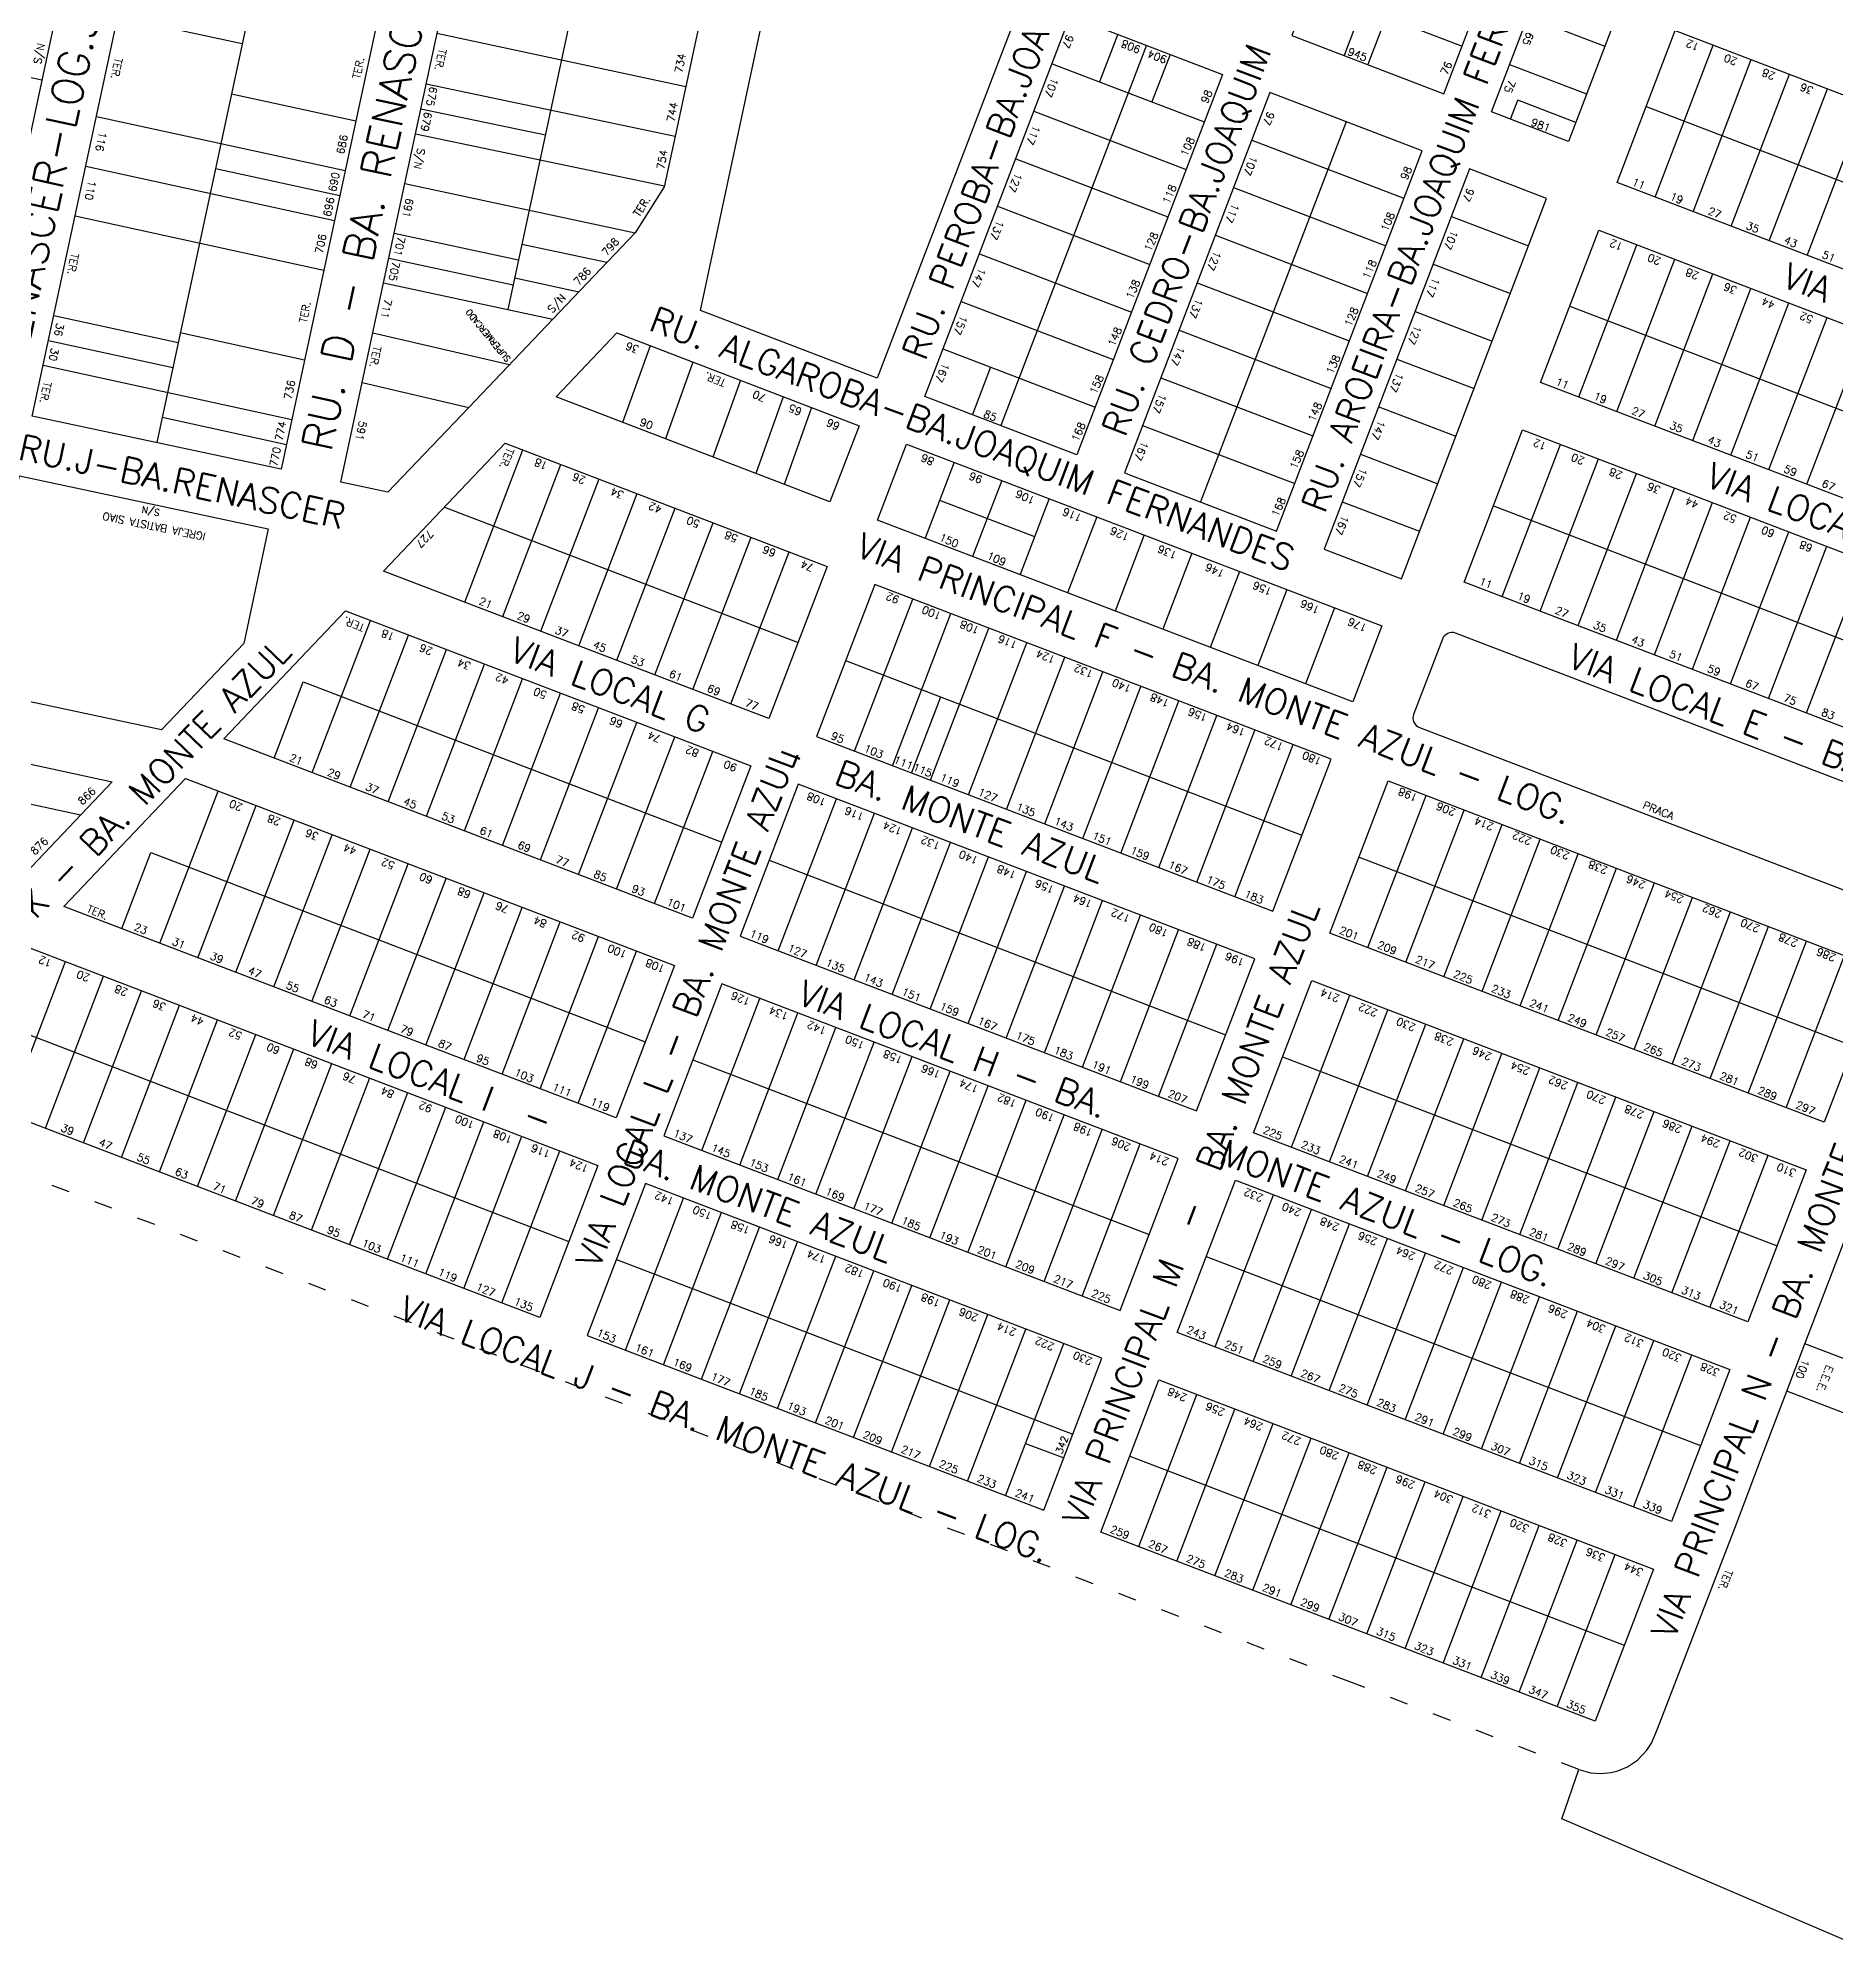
# Model space of a CAD drawing. Extents: x 714896 to 749292, y 8417558 to 8447149.
# Drawn here: x 742514.9 to 742868.1, y 8425070.5 to 8425445.3 of the extents above; entities that cross this region are included whole.
import ezdxf

# ---------------------------------------------------------------- set-up
doc = ezdxf.new("R2010")
doc.units = 0
doc.header["$MEASUREMENT"] = 0
doc.linetypes.add('ACAD_ISO03W100', pattern=[30, 12, -18])
for name, color, linetype in [('LOTE', 7, 'CONTINUOUS'), ('NUM-PORTA', 7, 'CONTINUOUS'), ('QUADRA', 6, 'CONTINUOUS'), ('TEXTO', 7, 'CONTINUOUS'), ('TEXTODERUA', 3, 'CONTINUOUS')]:
    doc.layers.add(name, color=color, linetype=linetype)
doc.styles.add('ROMANS', font='ROMANS.SHX', dxfattribs={"height": 1.5})

msp = doc.modelspace()

# ---------------------------------------------------------------- linework, layer by layer
at = {"layer": 'LOTE', "color": 7}
for p, q in [((742801.2, 8425505.5), (742776.18, 8425440.12, 0)), ((742764.81, 8425455.18), (742794.7, 8425443.74)), ((742775.09, 8425451.25, 0), (742771.51, 8425441.91, 0)), ((742807.61, 8425449.5, 536.63), (742822.72, 8425443.72, 536.63)), ((742804.04, 8425440.16, 536.63), (742819.15, 8425434.38, 536.63)), ((742792.61, 8425410.28), (742807.74, 8425404.49)), ((742789.03, 8425400.94), (742804.18, 8425395.15)), ((742785.46, 8425391.6), (742800.61, 8425385.81)), ((742781.88, 8425382.26), (742797.05, 8425376.46)), ((742778.31, 8425372.92), (742793.48, 8425367.12)), ((742774.74, 8425363.58), (742789.91, 8425357.78)), ((742771.16, 8425354.24), (742786.35, 8425348.44))]:
    msp.add_line(p, q, dxfattribs=at)
at = {"layer": 'LOTE', "color": 7, "linetype": 'CONTINUOUS'}
for p, q in [((742564.41, 8425488.08), (742538.24, 8425365.85)), ((742625.03, 8425475.1), (742607.24, 8425391.98)), ((742456.99, 8425449.71), (742515.67, 8425437.16)), ((742530.58, 8425449.51), (742555.03, 8425444.27)), ((742593.3, 8425446.3), (742642.19, 8425435.83)), ((742732.67, 8425443.92), (742704.08, 8425369.2)), ((742727.06, 8425446.07), (742723.49, 8425436.73)), ((742714.15, 8425440.3), (742744.04, 8425428.87)), ((742737.34, 8425442.14), (742733.76, 8425432.8)), ((742591.17, 8425436.33), (742640.1, 8425426.06)), ((742552.91, 8425434.4), (742577.34, 8425429.06)), ((742590.12, 8425431.44), (742614.59, 8425426.3)), ((742526.39, 8425429.95), (742575.24, 8425419.29)), ((742710.58, 8425430.96), (742740.47, 8425419.53)), ((742771.9, 8425428.91), (742743.31, 8425354.2)), ((742589.07, 8425426.55), (742638.01, 8425416.28)), ((742753.38, 8425425.29), (742783.27, 8425413.86)), ((742524.3, 8425420.17), (742573.15, 8425409.51)), ((742707, 8425421.62), (742736.89, 8425410.19)), ((742549.77, 8425419.73), (742574.2, 8425414.4)), ((742586.98, 8425416.77), (742632.21, 8425407.09)), ((742749.8, 8425415.95), (742779.69, 8425404.52)), ((742522.21, 8425410.39), (742571.06, 8425399.73)), ((742703.43, 8425412.28), (742733.32, 8425400.85)), ((742584.88, 8425406.99), (742609.33, 8425401.76)), ((742746.23, 8425406.61), (742776.12, 8425395.18)), ((742583.84, 8425402.11), (742608.28, 8425396.87)), ((742610, 8425404.87), (742626.69, 8425401.29)), ((742699.86, 8425402.94), (742729.74, 8425391.51)), ((742608.57, 8425398.2), (742621.17, 8425395.5)), ((742582.79, 8425397.22), (742616.03, 8425390.1)), ((742742.66, 8425397.27), (742772.54, 8425385.84)), ((742518.02, 8425390.84), (742542.44, 8425385.5)), ((742696.28, 8425393.6), (742726.17, 8425382.17)), ((742542.86, 8425387.46), (742567.29, 8425382.13)), ((742580.7, 8425387.44), (742607.53, 8425381.18)), ((742739.08, 8425387.93), (742768.97, 8425376.5)), ((742516.97, 8425385.95), (742541.4, 8425380.61)), ((742635.16, 8425384.9), (742629.77, 8425369.82)), ((742692.71, 8425384.26), (742722.6, 8425372.83)), ((742515.93, 8425381.06), (742564.78, 8425370.39)), ((742643.56, 8425381.68), (742638.18, 8425366.6)), ((742702.05, 8425380.69), (742698.48, 8425371.35)), ((742578.6, 8425377.66), (742599.53, 8425372.78)), ((742652.9, 8425378.1), (742647.51, 8425363.02)), ((742735.51, 8425378.59), (742765.4, 8425367.16)), ((742661.3, 8425374.88), (742655.92, 8425359.8)), ((742666.9, 8425372.73), (742661.52, 8425357.66)), ((742539.3, 8425370.84), (742563.73, 8425365.5)), ((742731.94, 8425369.25), (742761.82, 8425357.82)), ((742694.9, 8425362.01), (742689.19, 8425347.07)), ((742704.24, 8425358.44), (742698.53, 8425343.49)), ((742713.58, 8425354.86), (742707.87, 8425339.92)), ((742722.92, 8425351.29), (742717.2, 8425336.35)), ((742732.26, 8425347.72), (742726.54, 8425332.77)), ((742741.6, 8425344.14), (742735.88, 8425329.2)), ((742750.94, 8425340.57), (742745.22, 8425325.62)), ((742760.28, 8425336.99), (742754.56, 8425322.05)), ((742769.62, 8425333.42), (742763.9, 8425318.48))]:
    msp.add_line(p, q, dxfattribs=at)
at = {"layer": 'LOTE', "color": 7, "elevation": -540.93}
for points in [[(742832.61, 8425414.07), (742844.04, 8425443.96)], [(742840.08, 8425411.21), (742851.52, 8425441.1)], [(742847.55, 8425408.35), (742858.99, 8425438.24)], [(742855.02, 8425405.49), (742866.46, 8425435.38)], [(742830.85, 8425431.87), (742927.99, 8425394.71)], [(742862.5, 8425402.63), (742873.93, 8425432.52)], [(742817.6, 8425374.84), (742829.04, 8425404.73)], [(742825.07, 8425371.98), (742836.51, 8425401.87)], [(742832.54, 8425369.12), (742843.98, 8425399.01)], [(742840.02, 8425366.26), (742851.45, 8425396.15)], [(742815.85, 8425392.64), (742912.98, 8425355.48)], [(742847.49, 8425363.41), (742858.92, 8425393.29)], [(742854.96, 8425360.55), (742866.39, 8425390.44)], [(742862.43, 8425357.69), (742873.87, 8425387.58)], [(742598.75, 8425334.54), (742610.18, 8425364.42)], [(742802.59, 8425335.61), (742814.03, 8425365.5)], [(742606.22, 8425331.68), (742617.65, 8425361.57)], [(742810.06, 8425332.76), (742821.5, 8425362.64)], [(742613.69, 8425328.82), (742625.13, 8425358.71)], [(742817.53, 8425329.9), (742828.97, 8425359.79)], [(742825.01, 8425327.04), (742836.44, 8425356.93)], [(742594.77, 8425353.19), (742664.24, 8425326.61)], [(742621.16, 8425325.96), (742632.6, 8425355.85)], [(742628.63, 8425323.1), (742640.07, 8425352.99)], [(742800.84, 8425353.42), (742897.97, 8425316.25)], [(742832.48, 8425324.18), (742843.91, 8425354.07)], [(742636.11, 8425320.24), (742647.54, 8425350.13)], [(742839.95, 8425321.32), (742851.39, 8425351.21)], [(742643.58, 8425317.38), (742655.01, 8425347.27)], [(742847.42, 8425318.46), (742858.86, 8425348.35)], [(742854.89, 8425315.6), (742866.33, 8425345.49)], [(742651.05, 8425314.52), (742662.48, 8425344.41)], [(742862.37, 8425312.74), (742873.8, 8425342.63)], [(742675.33, 8425305.23), (742686.77, 8425335.12)], [(742568.79, 8425301.03), (742580.23, 8425330.92)], [(742682.8, 8425302.38), (742694.24, 8425332.26)], [(742576.27, 8425298.17), (742587.7, 8425328.06)], [(742690.28, 8425299.52), (742701.71, 8425329.4)], [(742697.75, 8425296.66), (742709.18, 8425326.55)], [(742583.74, 8425295.31), (742595.17, 8425325.2)], [(742673.58, 8425323.04), (742763.24, 8425288.73)], [(742705.22, 8425293.8), (742716.65, 8425323.69)], [(742591.21, 8425292.45), (742602.64, 8425322.34)], [(742598.68, 8425289.59), (742610.12, 8425319.48)], [(742712.69, 8425290.94), (742724.13, 8425320.83)], [(742561.32, 8425303.89), (742567.04, 8425318.83)], [(742567.04, 8425318.83), (742649.23, 8425287.38)], [(742606.15, 8425286.73), (742617.59, 8425316.62)], [(742686.54, 8425300.95), (742692.26, 8425315.89)], [(742720.16, 8425288.08), (742731.6, 8425317.97)], [(742613.62, 8425283.87), (742625.06, 8425313.76)], [(742727.63, 8425285.22), (742739.07, 8425315.11)], [(742735.11, 8425282.36), (742746.54, 8425312.25)], [(742621.1, 8425281.02), (742632.53, 8425310.9)], [(742628.57, 8425278.16), (742640, 8425308.05)], [(742742.58, 8425279.5), (742754.01, 8425309.39)], [(742636.04, 8425275.3), (742647.48, 8425305.19)], [(742750.05, 8425276.65), (742761.49, 8425306.53)], [(742538.84, 8425267.52), (742550.28, 8425297.41)], [(742776.2, 8425266.64), (742787.64, 8425296.53)], [(742546.31, 8425264.66), (742557.75, 8425294.55)], [(742660.32, 8425266.01), (742671.76, 8425295.9)], [(742667.79, 8425263.15), (742679.23, 8425293.04)], [(742783.67, 8425263.78), (742795.11, 8425293.67)], [(742553.79, 8425261.8), (742565.22, 8425291.69)], [(742675.27, 8425260.29), (742686.7, 8425290.18)], [(742791.14, 8425260.92), (742802.58, 8425290.81)], [(742531.37, 8425270.38), (742537.09, 8425285.32)], [(742537.09, 8425285.32), (742634.22, 8425248.16)], [(742561.26, 8425258.94), (742572.69, 8425288.83)], [(742568.73, 8425256.08), (742580.16, 8425285.97)], [(742682.74, 8425257.43), (742694.17, 8425287.32)], [(742798.62, 8425258.06), (742810.05, 8425287.95)], [(742576.2, 8425253.22), (742587.64, 8425283.11)], [(742658.57, 8425283.81), (742748.23, 8425249.5)], [(742690.21, 8425254.57), (742701.65, 8425284.46)], [(742697.68, 8425251.71), (742709.12, 8425281.6)], [(742774.45, 8425284.44), (742871.58, 8425247.28)], [(742806.09, 8425255.21), (742817.52, 8425285.09)], [(742813.56, 8425252.35), (742825, 8425282.23)], [(742583.67, 8425250.37), (742595.11, 8425280.25)], [(742705.15, 8425248.85), (742716.59, 8425278.74)], [(742821.03, 8425249.49), (742832.47, 8425279.38)], [(742591.14, 8425247.51), (742602.58, 8425277.39)], [(742598.62, 8425244.65), (742610.05, 8425274.54)], [(742712.63, 8425246), (742724.06, 8425275.88)], [(742828.5, 8425246.63), (742839.94, 8425276.52)], [(742606.09, 8425241.79), (742617.52, 8425271.68)], [(742720.1, 8425243.14), (742731.53, 8425273.02)], [(742727.57, 8425240.28), (742739, 8425270.17)], [(742835.98, 8425243.77), (742847.41, 8425273.66)], [(742843.45, 8425240.91), (742854.88, 8425270.8)], [(742613.56, 8425238.93), (742625, 8425268.82)], [(742735.04, 8425237.42), (742746.48, 8425267.31)], [(742850.92, 8425238.05), (742862.35, 8425267.94)], [(742508.89, 8425234.01), (742520.33, 8425263.9)], [(742621.03, 8425236.07), (742632.47, 8425265.96)], [(742858.39, 8425235.19), (742869.83, 8425265.08)], [(742516.36, 8425231.15), (742527.8, 8425261.04)], [(742523.83, 8425228.29), (742535.27, 8425258.18)], [(742531.3, 8425225.43), (742542.74, 8425255.32)], [(742645.31, 8425226.78), (742656.75, 8425256.67)], [(742761.19, 8425227.41), (742772.63, 8425257.3)], [(742507.01, 8425251.86), (742619.21, 8425208.93)], [(742538.78, 8425222.57), (742550.21, 8425252.46)], [(742652.79, 8425223.92), (742664.22, 8425253.81)], [(742768.66, 8425224.55), (742780.1, 8425254.44)], [(742776.13, 8425221.69), (742787.57, 8425251.58)], [(742546.25, 8425219.71), (742557.68, 8425249.6)], [(742660.26, 8425221.06), (742671.69, 8425250.95)], [(742667.73, 8425218.2), (742679.17, 8425248.09)], [(742783.61, 8425218.83), (742795.04, 8425248.72)], [(742553.72, 8425216.86), (742565.16, 8425246.74)], [(742643.56, 8425244.58), (742733.22, 8425210.28)], [(742675.2, 8425215.35), (742686.64, 8425245.23)], [(742759.44, 8425245.21), (742856.57, 8425208.05)], [(742791.08, 8425215.98), (742802.51, 8425245.86)], [(742561.19, 8425214), (742572.63, 8425243.89)], [(742568.66, 8425211.14), (742580.1, 8425241.03)], [(742682.67, 8425212.49), (742694.11, 8425242.37)], [(742798.55, 8425213.12), (742809.99, 8425243.01)], [(742576.14, 8425208.28), (742587.57, 8425238.17)], [(742690.15, 8425209.63), (742701.58, 8425239.52)], [(742697.62, 8425206.77), (742709.05, 8425236.66)], [(742806.02, 8425210.26), (742817.46, 8425240.15)], [(742813.49, 8425207.4), (742824.93, 8425237.29)], [(742583.61, 8425205.42), (742595.04, 8425235.31)], [(742705.09, 8425203.91), (742716.52, 8425233.8)], [(742820.97, 8425204.54), (742832.4, 8425234.43)], [(742591.08, 8425202.56), (742602.51, 8425232.45)], [(742598.55, 8425199.7), (742609.99, 8425229.59)], [(742712.56, 8425201.05), (742724, 8425230.94)], [(742828.44, 8425201.68), (742839.87, 8425231.57)], [(742606.02, 8425196.84), (742617.46, 8425226.73)], [(742720.03, 8425198.19), (742731.47, 8425228.08)], [(742835.91, 8425198.82), (742847.34, 8425228.71)], [(742843.38, 8425195.96), (742854.82, 8425225.85)], [(742746.18, 8425188.19), (742757.62, 8425218.08)], [(742630.31, 8425187.55), (742641.74, 8425217.44)], [(742637.78, 8425184.69), (742649.21, 8425214.58)], [(742753.66, 8425185.33), (742765.09, 8425215.22)], [(742645.25, 8425181.84), (742656.68, 8425211.72)], [(742761.13, 8425182.47), (742772.56, 8425212.36)], [(742652.72, 8425178.98), (742664.16, 8425208.87)], [(742768.6, 8425179.61), (742780.03, 8425209.5)], [(742776.07, 8425176.75), (742787.51, 8425206.64)], [(742628.55, 8425205.36), (742718.21, 8425171.05)], [(742660.19, 8425176.12), (742671.63, 8425206.01)], [(742667.66, 8425173.26), (742679.1, 8425203.15)], [(742744.43, 8425205.99), (742841.56, 8425168.83)], [(742783.54, 8425173.89), (742794.98, 8425203.78)], [(742675.14, 8425170.4), (742686.57, 8425200.29)], [(742791.01, 8425171.03), (742802.45, 8425200.92)], [(742682.61, 8425167.54), (742694.04, 8425197.43)], [(742798.49, 8425168.18), (742809.92, 8425198.06)], [(742805.96, 8425165.32), (742817.39, 8425195.2)], [(742690.08, 8425164.68), (742701.52, 8425194.57)], [(742697.55, 8425161.82), (742708.99, 8425191.71)], [(742813.43, 8425162.46), (742824.87, 8425192.35)], [(742705.02, 8425158.97), (742716.46, 8425188.85)], [(742820.9, 8425159.6), (742832.34, 8425189.49)], [(742890.08, 8425178.1), (742862.06, 8425188.82)], [(742828.37, 8425156.74), (742839.81, 8425186.63)], [(742731.17, 8425148.96), (742742.61, 8425178.85)], [(742886.51, 8425168.76), (742858.49, 8425179.48)], [(742738.65, 8425146.1), (742750.08, 8425175.99)], [(742746.12, 8425143.24), (742757.55, 8425173.13)], [(742708.95, 8425169.24), (742716.43, 8425166.38)], [(742753.59, 8425140.38), (742765.03, 8425170.27)], [(742729.42, 8425166.76), (742826.55, 8425129.6)], [(742761.06, 8425137.53), (742772.5, 8425167.41)], [(742768.53, 8425134.67), (742779.97, 8425164.55)], [(742776.01, 8425131.81), (742787.44, 8425161.7)], [(742783.48, 8425128.95), (742794.91, 8425158.84)], [(742790.95, 8425126.09), (742802.38, 8425155.98)], [(742798.42, 8425123.23), (742809.86, 8425153.12)], [(742805.89, 8425120.37), (742817.33, 8425150.26)], [(742813.36, 8425117.51), (742824.8, 8425147.4)]]:
    msp.add_lwpolyline(points, dxfattribs=at)
at = {"layer": 'LOTE', "color": 7, "elevation": 0, "flags": 128}
for points in [[(742804.2, 8425429.4), (742805.63, 8425433.14)], [(742817.02, 8425428.78), (742805.63, 8425433.14)]]:
    msp.add_lwpolyline(points, dxfattribs=at)
at = {"layer": 'LOTE', "color": 7, "linetype": 'CONTINUOUS', "flags": 128}
msp.add_lwpolyline([(742692.04, 8425354.54), (742710.72, 8425347.39)], dxfattribs=at)
at = {"layer": 'LOTE', "color": 7}
msp.add_lwpolyline([(742523.27, 8425292.68), (742508.77, 8425295.79)], dxfattribs=at)
at = {"layer": 'LOTE', "color": 7, "linetype": 'ACAD_ISO03W100', "ltscale": 0.3}
msp.add_lwpolyline([(742817.62, 8425105.18), (742772.64, 8425122.39), (742621.9, 8425180.06), (742473.06, 8425237.01)], dxfattribs=at)
at = {"layer": 'QUADRA'}
for points in [[(742761.24, 8425445.84), (742791.13, 8425434.4), (742816.14, 8425499.78), (742786.25, 8425511.22), (742761.24, 8425445.84)], [(742684.43, 8425462.37), (742708.39, 8425453.21), (742679.8, 8425378.5), (742645.04, 8425391.8), (742661.21, 8425467.35), (742684.43, 8425462.37)], [(742719.02, 8425363.49), (742689.14, 8425374.92), (742717.72, 8425449.64), (742747.61, 8425438.2), (742719.02, 8425363.49)], [(742786.84, 8425423.2), (742756.95, 8425434.63), (742728.36, 8425359.91), (742758.25, 8425348.48), (742786.84, 8425423.2)], [(742811.31, 8425413.83), (742796.18, 8425419.62), (742767.59, 8425344.91), (742782.78, 8425339.09)], [(742628.62, 8425387.4), (742676.22, 8425369.16), (742670.51, 8425354.21), (742616.7, 8425374.83), (742628.62, 8425387.4)], [(742685.56, 8425365.58), (742778.96, 8425329.85), (742773.24, 8425314.9), (742679.85, 8425350.64), (742685.56, 8425365.58)]]:
    msp.add_lwpolyline(points, close=True, dxfattribs=at)
at = {"layer": 'QUADRA', "color": 6}
for points in [[(742469.56, 8425508.39), (742528.23, 8425495.83), (742490.54, 8425319.82), (742431.87, 8425332.38), (742469.56, 8425508.39)], [(742562.68, 8425360.62), (742513.79, 8425371.08), (742539.96, 8425493.31), (742588.85, 8425482.84), (742562.68, 8425360.62)], [(742574.42, 8425358.1), (742578.6, 8425377.66), (742582.79, 8425397.22), (742589.07, 8425426.55), (742595.4, 8425456.08), (742600.59, 8425480.33), (742620.14, 8425476.14), (742639.7, 8425471.96), (742649.48, 8425469.86), (742646.42, 8425455.56), (742644.29, 8425445.61), (742640.1, 8425426.06), (742637.96, 8425416.08), (742632.21, 8425407.09), (742616.03, 8425390.1), (742599.53, 8425372.78), (742583.67, 8425356.12), (742574.42, 8425358.1)], [(742539.17, 8425309.4), (742502.27, 8425317.3), (742511.28, 8425359.35), (742560.15, 8425348.9), (742555.35, 8425326.39), (742539.17, 8425309.4)], [(742481.95, 8425249.18), (742461.84, 8425221.64), (742453.33, 8425224.56), (742479.27, 8425310.06), (742479.27, 8425310.06), (742529.46, 8425299.21), (742481.95, 8425249.18)]]:
    msp.add_lwpolyline(points, close=True, dxfattribs=at)
at = {"layer": 'QUADRA'}
for points, elevation in [([(742815.59, 8425425.04), (742800.47, 8425430.83), (742825.48, 8425496.21), (742840.55, 8425490.44)], 0), ([(742933.71, 8425409.65), (742922.27, 8425379.76), (742825.14, 8425416.93), (742836.57, 8425446.81)], -540.93), ([(742918.7, 8425370.42), (742907.26, 8425340.54), (742810.13, 8425377.7), (742821.56, 8425407.59)], -540.93), ([(742903.69, 8425331.2), (742892.25, 8425301.31), (742795.12, 8425338.47), (742806.55, 8425368.36)], -540.93), ([(742658.52, 8425311.67), (742582.82, 8425340.63), (742606.72, 8425365.75), (742669.96, 8425341.55)], -540.93), ([(742757.52, 8425273.79), (742768.96, 8425303.68), (742679.3, 8425337.98), (742667.86, 8425308.09)], -540.93), ([(742654.95, 8425302.33), (742643.51, 8425272.44), (742551.45, 8425307.67), (742575.35, 8425332.78)], -540.93), ([(742639.94, 8425263.1), (742628.5, 8425233.21), (742519.97, 8425274.74), (742543.87, 8425299.86)], -540.93), ([(742742.51, 8425234.56), (742753.95, 8425264.45), (742664.29, 8425298.75), (742652.85, 8425268.87)], -540.93), ([(742877.3, 8425262.22), (742865.86, 8425232.34), (742768.73, 8425269.5), (742780.16, 8425299.39)], -540.93), ([(742624.93, 8425223.87), (742613.49, 8425193.99), (742488.71, 8425241.73), (742512.61, 8425266.85)], -540.93), ([(742727.5, 8425195.33), (742738.94, 8425225.22), (742649.28, 8425259.53), (742637.84, 8425229.64)], -540.93), ([(742862.29, 8425222.99), (742850.85, 8425193.11), (742753.72, 8425230.27), (742765.16, 8425260.16)], -540.93), ([(742712.5, 8425156.11), (742723.93, 8425185.99), (742634.27, 8425220.3), (742622.83, 8425190.41)], -540.93), ([(742847.28, 8425183.77), (742835.84, 8425153.88), (742738.71, 8425191.05), (742750.15, 8425220.93)], -540.93), ([(742832.27, 8425144.54), (742820.84, 8425114.65), (742723.7, 8425151.82), (742735.14, 8425181.71)], -540.93)]:
    msp.add_lwpolyline(points, close=True, dxfattribs=dict(at, elevation=elevation))
at = {"layer": 'QUADRA', "elevation": -540.93}
msp.add_lwpolyline([(742882.3, 8425275.3), (742887.96, 8425290.1, 0.414214), (742886.81, 8425292.68), (742793.41, 8425328.42, 0.414214), (742790.83, 8425327.27), (742785.17, 8425312.46, 0.414214), (742786.32, 8425309.88), (742879.72, 8425274.15, 0.414214)], format="xyb", close=True, dxfattribs=at)
at = {"layer": 'QUADRA'}
msp.add_lwpolyline([(742872.48, 8425070.53), (742814.32, 8425095.49), (742817.62, 8425105.18), (742819.94, 8425104.54), (742821.98, 8425104.38), (742823.99, 8425104.58), (742825.3, 8425104.91), (742827.17, 8425105.69), (742829.19, 8425107.03), (742831.02, 8425108.97), (742831.91, 8425110.37), (742833.1, 8425113.16), (742841.03, 8425133.75), (742848.59, 8425153.41), (742853.92, 8425167.54), (742858.49, 8425179.48), (742862.06, 8425188.82), (742873.42, 8425218.5)], dxfattribs=at)

# ---------------------------------------------------------------- texts
at = {"layer": 'NUM-PORTA', "style": 'ROMANS'}
for s, height, rotation, p in [('S/N', 1.5, 78.4723, (742515.48, 8425440.11)), ('97', 1.5, 246.0666, (742717.08, 8425446.14)), ('908', 1.5, 158.3104, (742731.67, 8425443.64)), ('904', 1.5, 158.3104, (742736.85, 8425441.66)), ('945', 1.5, 338.6024, (742772.08, 8425442.12)), ('65', 1.5, 246.0666, (742807.49, 8425446.65, 0)), ('12', 1.5, 157.357, (742841.45, 8425444.13, 1081.85)), ('734', 1.5, 79.4124, (742641.48, 8425438.37)), ('76', 1.5, 66.0666, (742791.77, 8425437.94)), ('20', 1.5, 157.357, (742848.92, 8425441.27, 1081.85)), ('28', 1.5, 157.357, (742856.39, 8425438.41, 1081.85)), ('675', 1.5, 258.4723, (742591.92, 8425435.9)), ('107', 1.5, 246.0666, (742714.13, 8425437.69)), ('75', 1.5, 246.0666, (742803.92, 8425437.31, 0)), ('36', 1.5, 157.357, (742863.86, 8425435.55, 1081.85)), ('744', 1.5, 79.4124, (742639.92, 8425428.76)), ('98', 1.5, 66.0666, (742744.67, 8425432.37)), ('679', 1.5, 258.4723, (742590.86, 8425430.93)), ('117', 1.5, 246.0666, (742710.55, 8425428.35)), ('97', 1.5, 246.0666, (742756.54, 8425431.01)), ('981', 1.5, 339.4124, (742808.07, 8425428.23, 0)), ('116', 1.5, 258.4723, (742526.95, 8425427.02)), ('686', 1.5, 78.4723, (742575.01, 8425422.41)), ('108', 1.5, 66.0666, (742740.68, 8425421.95)), ('S/N', 1.5, 258.4723, (742589.5, 8425423.81)), ('754', 1.5, 79.4124, (742637.92, 8425419.44)), ('107', 1.5, 246.0666, (742753.21, 8425422.31)), ('110', 1.5, 258.4723, (742524.87, 8425417.43)), ('690', 1.5, 78.4723, (742573.42, 8425415.01)), ('127', 1.5, 246.0666, (742706.98, 8425419.01)), ('118', 1.5, 66.0666, (742737.11, 8425412.61)), ('98', 1.5, 66.0666, (742783.88, 8425417.33)), ('11', 1.5, 337.357, (742827.91, 8425416.53, 540.93)), ('696', 1.5, 78.4723, (742572.38, 8425410.12)), ('691', 1.5, 258.4723, (742587.23, 8425413.99)), ('97', 1.5, 246.0666, (742795.76, 8425415.99, -536.63)), ('19', 1.5, 337.357, (742835.38, 8425413.67, 540.93)), ('137', 1.5, 246.0666, (742703.41, 8425409.68)), ('117', 1.5, 246.0666, (742749.64, 8425412.97)), ('108', 1.5, 66.0666, (742780, 8425407.19)), ('27', 1.5, 337.357, (742842.85, 8425410.81, 540.93)), ('35', 1.5, 337.357, (742850.32, 8425407.95, 540.93)), ('706', 1.5, 78.4723, (742570.83, 8425402.88)), ('701', 1.5, 258.4723, (742585.61, 8425406.44)), ('798', 1.5, 47.8801, (742626.64, 8425402.4)), ('128', 1.5, 66.0666, (742733.53, 8425403.27)), ('107', 1.5, 246.0666, (742792.61, 8425407.75, -536.63)), ('12', 1.5, 157.357, (742826.44, 8425404.9, 1081.85)), ('43', 1.5, 337.357, (742857.79, 8425405.09, 540.93)), ('127', 1.5, 246.0666, (742746.06, 8425403.63)), ('118', 1.5, 66.0666, (742776.43, 8425397.85)), ('20', 1.5, 157.357, (742833.91, 8425402.04, 1081.85)), ('51', 1.5, 337.357, (742865.26, 8425402.23, 540.93)), ('705', 1.5, 258.4723, (742584.57, 8425401.55)), ('786', 1.5, 47.8801, (742621.13, 8425396.6)), ('147', 1.5, 246.0666, (742699.83, 8425400.34)), ('138', 1.5, 66.0666, (742729.96, 8425393.93)), ('117', 1.5, 246.0666, (742789.04, 8425398.41, -536.63)), ('28', 1.5, 157.357, (742841.38, 8425399.18, 1081.85)), ('S/N', 1.5, 47.8801, (742615.96, 8425391.18)), ('36', 1.5, 157.357, (742848.85, 8425396.33, 1081.85)), ('44', 1.5, 157.357, (742856.32, 8425393.47, 1081.85)), ('711', 1.5, 258.4723, (742582.99, 8425394.19)), ('157', 1.5, 246.0666, (742696.26, 8425391)), ('137', 1.5, 246.0666, (742742.49, 8425394.29)), ('128', 1.5, 66.0666, (742772.86, 8425388.51)), ('52', 1.5, 157.357, (742863.8, 8425390.61, 1081.85)), ('36', 1.5, 258.4723, (742518.58, 8425389.45)), ('148', 1.5, 66.0666, (742726.38, 8425384.59)), ('127', 1.5, 246.0666, (742785.46, 8425389.07, -536.63)), ('30', 1.5, 258.4723, (742517.54, 8425384.56)), ('36', 1.5, 158.5976, (742633.14, 8425384.74, 463.32)), ('147', 1.5, 246.0666, (742738.91, 8425384.95)), ('138', 1.5, 66.0666, (742769.28, 8425379.17)), ('167', 1.5, 246.0666, (742692.69, 8425381.66)), ('158', 1.5, 66.0666, (742722.81, 8425375.25)), ('137', 1.5, 246.0666, (742781.89, 8425379.73, -536.63)), ('736', 1.5, 78.4723, (742564.69, 8425374.2)), ('70', 1.5, 156.0666, (742658.09, 8425375.15, 463.32)), ('11', 1.5, 337.357, (742812.9, 8425377.3, 540.93)), ('19', 1.5, 337.357, (742820.37, 8425374.44, 540.93)), ('65', 1.5, 156.0666, (742665.15, 8425372.44, 463.32)), ('85', 1.5, 338.9269, (742700.54, 8425370.91)), ('157', 1.5, 246.0666, (742735.34, 8425375.61)), ('148', 1.5, 66.0666, (742765.71, 8425369.83)), ('27', 1.5, 337.357, (742827.84, 8425371.58, 540.93)), ('774', 1.5, 78.4723, (742562.95, 8425366.09)), ('591', 1.5, 258.4723, (742578.03, 8425370.22)), ('90', 1.5, 338.5976, (742632.98, 8425369.33, 463.32)), ('66', 1.5, 156.0666, (742672.6, 8425369.59, 463.32)), ('168', 1.5, 66.0666, (742719.24, 8425365.91)), ('147', 1.5, 246.0666, (742778.32, 8425370.39, -536.63)), ('35', 1.5, 337.357, (742835.31, 8425368.72, 540.93)), ('770', 1.5, 78.4723, (742561.87, 8425361.05)), ('167', 1.5, 246.0666, (742731.77, 8425366.27)), ('158', 1.5, 66.0666, (742762.14, 8425360.49)), ('12', 1.5, 157.357, (742811.43, 8425365.68, 1081.85)), ('43', 1.5, 337.357, (742842.78, 8425365.86, 540.93)), ('51', 1.5, 337.357, (742850.26, 8425363.01, 540.93)), ('18', 1.5, 157.357, (742615.21, 8425361.85, 1081.85)), ('86', 1.5, 156.0666, (742691.16, 8425362.68, 463.32)), ('157', 1.5, 246.0666, (742774.74, 8425361.05, -536.63)), ('20', 1.5, 157.357, (742818.9, 8425362.82, 1081.85)), ('28', 1.5, 157.357, (742826.37, 8425359.96, 1081.85)), ('59', 1.5, 337.357, (742857.73, 8425360.15, 540.93)), ('26', 1.5, 157.357, (742622.68, 8425358.99, 1081.85)), ('34', 1.5, 157.357, (742630.16, 8425356.13, 1081.85)), ('96', 1.5, 156.0666, (742700.61, 8425359.1, 463.32)), ('106', 1.5, 156.0666, (742710.93, 8425355.07, 463.32)), ('36', 1.5, 157.357, (742833.84, 8425357.1, 1081.85)), ('67', 1.5, 337.357, (742865.2, 8425357.29, 540.93)), ('42', 1.5, 157.357, (742637.63, 8425353.27, 1081.85)), ('116', 1.5, 156.0666, (742720.16, 8425351.56, 463.32)), ('168', 1.5, 66.0666, (742758.56, 8425351.16)), ('44', 1.5, 157.357, (742841.31, 8425354.24, 1081.85)), ('50', 1.5, 157.357, (742645.1, 8425350.42, 1081.85)), ('126', 1.5, 156.0666, (742729.5, 8425347.82, 463.32)), ('167', 1.5, 246.0666, (742771.17, 8425351.71, -536.63)), ('52', 1.5, 157.357, (742848.79, 8425351.38, 1081.85)), ('60', 1.5, 157.357, (742856.26, 8425348.52, 1081.85)), ('727', 1.5, 226.0395, (742591.68, 8425348.87, 540.93)), ('58', 1.5, 157.357, (742652.57, 8425347.56, 1081.85)), ('66', 1.5, 157.357, (742660.04, 8425344.7, 1081.85)), ('150', 1.5, 336.0666, (742691.83, 8425346.7, 121.51)), ('136', 1.5, 156.0666, (742738.84, 8425344.24, 463.32)), ('68', 1.5, 157.357, (742863.73, 8425345.66, 1081.85)), ('74', 1.5, 157.357, (742667.51, 8425341.84, 1081.85)), ('109', 1.5, 336.0666, (742701.17, 8425343.12, 121.51)), ('146', 1.5, 156.0666, (742748.18, 8425340.67, 463.32)), ('156', 1.5, 156.0666, (742757.52, 8425337.1, 463.32)), ('11', 1.5, 337.357, (742797.89, 8425338.07, 540.93)), ('21', 1.5, 337.357, (742601.38, 8425334.19, 540.93)), ('92', 1.5, 157.357, (742684.27, 8425335.53, 540.93)), ('166', 1.5, 156.0666, (742766.86, 8425333.52, 463.32)), ('19', 1.5, 337.357, (742805.36, 8425335.21, 540.93)), ('29', 1.5, 337.357, (742608.86, 8425331.33, 540.93)), ('100', 1.5, 157.357, (742692.53, 8425332.37, 540.93)), ('108', 1.5, 157.357, (742700, 8425329.51, 540.93)), ('176', 1.5, 156.0666, (742776.2, 8425329.95, 463.32)), ('27', 1.5, 337.357, (742812.83, 8425332.36, 540.93)), ('35', 1.5, 337.357, (742820.3, 8425329.5, 540.93)), ('18', 1.5, 157.357, (742585.14, 8425328.25, 540.93)), ('37', 1.5, 337.357, (742616.33, 8425328.47, 540.93)), ('45', 1.5, 337.357, (742623.8, 8425325.61, 540.93)), ('116', 1.5, 157.357, (742707.47, 8425326.65, 540.93)), ('43', 1.5, 337.357, (742827.78, 8425326.64, 540.93)), ('26', 1.5, 157.357, (742592.62, 8425325.39, 540.93)), ('34', 1.5, 157.357, (742600.09, 8425322.53, 540.93)), ('53', 1.5, 337.357, (742631.27, 8425322.75, 540.93)), ('124', 1.5, 157.357, (742714.94, 8425323.79, 540.93)), ('51', 1.5, 337.357, (742835.25, 8425323.78, 540.93)), ('42', 1.5, 157.357, (742607.56, 8425319.67, 540.93)), ('61', 1.5, 337.357, (742638.74, 8425319.89, 540.93)), ('132', 1.5, 157.357, (742722.42, 8425320.93, 540.93)), ('140', 1.5, 157.357, (742729.89, 8425318.07, 540.93)), ('59', 1.5, 337.357, (742842.72, 8425320.92, 540.93)), ('67', 1.5, 337.357, (742850.19, 8425318.06, 540.93)), ('50', 1.5, 157.357, (742615.03, 8425316.81, 540.93)), ('69', 1.5, 337.357, (742646.22, 8425317.03, 540.93)), ('77', 1.5, 337.357, (742653.69, 8425314.18, 540.93)), ('148', 1.5, 157.357, (742737.36, 8425315.21, 540.93)), ('75', 1.5, 337.357, (742857.66, 8425315.2, 540.93)), ('58', 1.5, 157.357, (742622.5, 8425313.95, 540.93)), ('66', 1.5, 157.357, (742629.97, 8425311.09, 540.93)), ('156', 1.5, 157.357, (742744.83, 8425312.36, 540.93)), ('83', 1.5, 337.357, (742865.13, 8425312.34, 540.93)), ('74', 1.5, 157.357, (742637.45, 8425308.24, 540.93)), ('95', 1.5, 337.357, (742670.55, 8425307.72, 540.93)), ('164', 1.5, 157.357, (742752.3, 8425309.5, 540.93)), ('172', 1.5, 157.357, (742759.78, 8425306.64, 540.93)), ('21', 1.5, 337.357, (742564.15, 8425303.42, 540.93)), ('82', 1.5, 157.357, (742644.92, 8425305.38, 540.93)), ('103', 1.5, 337.357, (742677.04, 8425305.24, 540.93)), ('111', 1.5, 337.357, (742682.89, 8425303, 540.93)), ('180', 1.5, 157.357, (742767.25, 8425303.78, 540.93)), ('29', 1.5, 337.357, (742571.62, 8425300.56, 540.93)), ('90', 1.5, 157.357, (742652.39, 8425302.52, 540.93)), ('115', 1.5, 337.357, (742686.63, 8425301.57, 540.93)), ('119', 1.5, 337.357, (742691.98, 8425299.52, 540.93)), ('37', 1.5, 337.357, (742579.1, 8425297.7, 540.93)), ('108', 1.5, 157.357, (742669.91, 8425295.76, 540.93)), ('127', 1.5, 337.357, (742699.45, 8425296.66, 540.93)), ('198', 1.5, 157.357, (742786.1, 8425296.65, 540.93)), ('20', 1.5, 157.357, (742555.26, 8425294.75, 540.93)), ('28', 1.5, 157.357, (742562.74, 8425291.89, 540.93)), ('45', 1.5, 337.357, (742586.57, 8425294.84, 540.93)), ('53', 1.5, 337.357, (742594.04, 8425291.98, 540.93)), ('116', 1.5, 157.357, (742677.38, 8425292.9, 540.93)), ('135', 1.5, 337.357, (742706.93, 8425293.8, 540.93)), ('206', 1.5, 157.357, (742793.57, 8425293.79, 540.93)), ('36', 1.5, 157.357, (742570.21, 8425289.03, 540.93)), ('61', 1.5, 337.357, (742601.51, 8425289.12, 540.93)), ('124', 1.5, 157.357, (742684.85, 8425290.04, 540.93)), ('143', 1.5, 337.357, (742714.4, 8425290.95, 540.93)), ('151', 1.5, 337.357, (742721.87, 8425288.09, 540.93)), ('214', 1.5, 157.357, (742801.04, 8425290.93, 540.93)), ('222', 1.5, 157.357, (742808.52, 8425288.08, 540.93)), ('44', 1.5, 157.357, (742577.68, 8425286.17, 540.93)), ('69', 1.5, 337.357, (742608.98, 8425286.26, 540.93)), ('132', 1.5, 157.357, (742692.32, 8425287.18, 540.93)), ('140', 1.5, 157.357, (742699.8, 8425284.32, 540.93)), ('159', 1.5, 337.357, (742729.34, 8425285.23, 540.93)), ('230', 1.5, 157.357, (742815.99, 8425285.22, 540.93)), ('52', 1.5, 157.357, (742585.15, 8425283.32, 540.93)), ('77', 1.5, 337.357, (742616.46, 8425283.4, 540.93)), ('85', 1.5, 337.357, (742623.93, 8425280.55, 540.93)), ('148', 1.5, 157.357, (742707.27, 8425281.46, 540.93)), ('167', 1.5, 337.357, (742736.81, 8425282.37, 540.93)), ('238', 1.5, 157.357, (742823.46, 8425282.36, 540.93)), ('60', 1.5, 157.357, (742592.62, 8425280.46, 540.93)), ('68', 1.5, 157.357, (742600.1, 8425277.6, 540.93)), ('93', 1.5, 337.357, (742631.4, 8425277.69, 540.93)), ('156', 1.5, 157.357, (742714.74, 8425278.6, 540.93)), ('175', 1.5, 337.357, (742744.28, 8425279.51, 540.93)), ('183', 1.5, 337.357, (742751.76, 8425276.65, 540.93)), ('246', 1.5, 157.357, (742830.93, 8425279.5, 540.93)), ('254', 1.5, 157.357, (742838.4, 8425276.64, 540.93)), ('76', 1.5, 157.357, (742607.57, 8425274.74, 540.93)), ('101', 1.5, 337.357, (742638.29, 8425275.08, 540.93)), ('164', 1.5, 157.357, (742722.21, 8425275.74, 540.93)), ('172', 1.5, 157.357, (742729.68, 8425272.89, 540.93)), ('262', 1.5, 157.357, (742845.87, 8425273.78, 540.93)), ('23', 1.5, 337.357, (742533.62, 8425270.16, 540.93)), ('84', 1.5, 157.357, (742615.04, 8425271.88, 540.93)), ('180', 1.5, 157.357, (742737.15, 8425270.03, 540.93)), ('201', 1.5, 337.357, (742770.44, 8425269.51, 540.93)), ('270', 1.5, 157.357, (742853.35, 8425270.92, 540.93)), ('31', 1.5, 337.357, (742541.09, 8425267.3, 540.93)), ('92', 1.5, 157.357, (742622.51, 8425269.02, 540.93)), ('100', 1.5, 157.357, (742630.77, 8425265.86, 540.93)), ('119', 1.5, 337.357, (742654.56, 8425268.87, 540.93)), ('127', 1.5, 337.357, (742662.03, 8425266.01, 540.93)), ('188', 1.5, 157.357, (742744.63, 8425267.17, 540.93)), ('209', 1.5, 337.357, (742777.91, 8425266.65, 540.93)), ('278', 1.5, 157.357, (742860.82, 8425268.06, 540.93)), ('286', 1.5, 157.357, (742868.29, 8425265.21, 540.93)), ('12', 1.5, 157.357, (742517.79, 8425264.12, 540.93)), ('39', 1.5, 337.357, (742548.56, 8425264.44, 540.93)), ('108', 1.5, 157.357, (742638.24, 8425263, 540.93)), ('135', 1.5, 337.357, (742669.5, 8425263.15, 540.93)), ('196', 1.5, 157.357, (742752.1, 8425264.31, 540.93)), ('217', 1.5, 337.357, (742785.38, 8425263.79, 540.93)), ('20', 1.5, 157.357, (742525.26, 8425261.26, 540.93)), ('28', 1.5, 157.357, (742532.73, 8425258.4, 540.93)), ('47', 1.5, 337.357, (742556.03, 8425261.58, 540.93)), ('55', 1.5, 337.357, (742563.5, 8425258.72, 540.93)), ('143', 1.5, 337.357, (742676.97, 8425260.29, 540.93)), ('225', 1.5, 337.357, (742792.85, 8425260.93, 540.93)), ('233', 1.5, 337.357, (742800.32, 8425258.07, 540.93)), ('36', 1.5, 157.357, (742540.21, 8425255.54, 540.93)), ('63', 1.5, 337.357, (742570.97, 8425255.87, 540.93)), ('126', 1.5, 157.357, (742655.04, 8425256.57, 540.93)), ('151', 1.5, 337.357, (742684.45, 8425257.44, 540.93)), ('159', 1.5, 337.357, (742691.92, 8425254.58, 540.93)), ('214', 1.5, 157.357, (742770.8, 8425257.21, 540.93)), ('222', 1.5, 157.357, (742778.27, 8425254.35, 540.93)), ('241', 1.5, 337.357, (742807.79, 8425255.21, 540.93)), ('44', 1.5, 157.357, (742547.68, 8425252.68, 540.93)), ('71', 1.5, 337.357, (742578.45, 8425253.01, 540.93)), ('79', 1.5, 337.357, (742585.92, 8425250.15, 540.93)), ('134', 1.5, 157.357, (742662.51, 8425253.71, 540.93)), ('142', 1.5, 157.357, (742669.98, 8425250.85, 540.93)), ('167', 1.5, 337.357, (742699.39, 8425251.72, 540.93)), ('230', 1.5, 157.357, (742785.74, 8425251.49, 540.93)), ('249', 1.5, 337.357, (742815.27, 8425252.35, 540.93)), ('52', 1.5, 157.357, (742555.15, 8425249.83, 540.93)), ('60', 1.5, 157.357, (742562.62, 8425246.97, 540.93)), ('87', 1.5, 337.357, (742593.39, 8425247.29, 540.93)), ('150', 1.5, 157.357, (742677.46, 8425247.99, 540.93)), ('175', 1.5, 337.357, (742706.86, 8425248.86, 540.93)), ('238', 1.5, 157.357, (742793.21, 8425248.63, 540.93)), ('257', 1.5, 337.357, (742822.74, 8425249.49, 540.93)), ('265', 1.5, 337.357, (742830.21, 8425246.64, 540.93)), ('68', 1.5, 157.357, (742570.09, 8425244.11, 540.93)), ('95', 1.5, 337.357, (742600.86, 8425244.43, 540.93)), ('158', 1.5, 157.357, (742684.93, 8425245.14, 540.93)), ('183', 1.5, 337.357, (742714.33, 8425246, 540.93)), ('191', 1.5, 337.357, (742721.8, 8425243.14, 540.93)), ('246', 1.5, 157.357, (742800.68, 8425245.77, 540.93)), ('254', 1.5, 157.357, (742808.16, 8425242.91, 540.93)), ('273', 1.5, 337.357, (742837.68, 8425243.78, 540.93)), ('76', 1.5, 157.357, (742577.57, 8425241.25, 540.93)), ('103', 1.5, 337.357, (742608.33, 8425241.57, 540.93)), ('166', 1.5, 157.357, (742692.4, 8425242.28, 540.93)), ('174', 1.5, 157.357, (742699.87, 8425239.42, 540.93)), ('199', 1.5, 337.357, (742729.28, 8425240.28, 540.93)), ('262', 1.5, 157.357, (742815.63, 8425240.05, 540.93)), ('281', 1.5, 337.357, (742845.15, 8425240.92, 540.93)), ('84', 1.5, 157.357, (742585.04, 8425238.39, 540.93)), ('92', 1.5, 157.357, (742592.51, 8425235.53, 540.93)), ('111', 1.5, 337.357, (742615.81, 8425238.71, 540.93)), ('119', 1.5, 337.357, (742623.28, 8425235.86, 540.93)), ('182', 1.5, 157.357, (742707.34, 8425236.56, 540.93)), ('207', 1.5, 337.357, (742736.75, 8425237.43, 540.93)), ('270', 1.5, 157.357, (742823.1, 8425237.2, 540.93)), ('289', 1.5, 337.357, (742852.63, 8425238.06, 540.93)), ('100', 1.5, 157.357, (742600.82, 8425232.35, 540.93)), ('190', 1.5, 157.357, (742714.82, 8425233.7, 540.93)), ('278', 1.5, 157.357, (742830.57, 8425234.34, 540.93)), ('286', 1.5, 157.357, (742838.04, 8425231.48, 540.93)), ('297', 1.5, 337.357, (742860.1, 8425235.2, 540.93)), ('39', 1.5, 337.357, (742519.25, 8425230.69, 540.93)), ('108', 1.5, 157.357, (742608.29, 8425229.49, 540.93)), ('137', 1.5, 337.357, (742639.55, 8425229.64, 540.93)), ('198', 1.5, 157.357, (742722.29, 8425230.84, 540.93)), ('206', 1.5, 157.357, (742729.76, 8425227.98, 540.93)), ('225', 1.5, 337.357, (742755.43, 8425230.28, 540.93)), ('294', 1.5, 157.357, (742845.52, 8425228.62, 540.93)), ('47', 1.5, 337.357, (742526.72, 8425227.83, 540.93)), ('55', 1.5, 337.357, (742534.19, 8425224.97, 540.93)), ('116', 1.5, 157.357, (742615.76, 8425226.63, 540.93)), ('145', 1.5, 337.357, (742647.02, 8425226.79, 540.93)), ('214', 1.5, 157.357, (742737.23, 8425225.12, 540.93)), ('233', 1.5, 337.357, (742762.9, 8425227.42, 540.93)), ('241', 1.5, 337.357, (742770.37, 8425224.56, 540.93)), ('302', 1.5, 157.357, (742852.99, 8425225.76, 540.93)), ('63', 1.5, 337.357, (742541.66, 8425222.11, 540.93)), ('124', 1.5, 157.357, (742623.23, 8425223.78, 540.93)), ('153', 1.5, 337.357, (742654.49, 8425223.93, 540.93)), ('161', 1.5, 337.357, (742661.96, 8425221.07, 540.93)), ('249', 1.5, 337.357, (742777.84, 8425221.7, 540.93)), ('310', 1.5, 157.357, (742860.46, 8425222.9, 540.93)), ('71', 1.5, 337.357, (742549.13, 8425219.25, 540.93)), ('79', 1.5, 337.357, (742556.6, 8425216.4, 540.93)), ('142', 1.5, 157.357, (742640.03, 8425217.34, 540.93)), ('169', 1.5, 337.357, (742669.44, 8425218.21, 540.93)), ('232', 1.5, 157.357, (742755.79, 8425217.98, 540.93)), ('257', 1.5, 337.357, (742785.31, 8425218.84, 540.93)), ('87', 1.5, 337.357, (742564.08, 8425213.54, 540.93)), ('150', 1.5, 157.357, (742647.5, 8425214.49, 540.93)), ('177', 1.5, 337.357, (742676.91, 8425215.35, 540.93)), ('240', 1.5, 157.357, (742763.26, 8425215.12, 540.93)), ('265', 1.5, 337.357, (742792.79, 8425215.98, 540.93)), ('273', 1.5, 337.357, (742800.26, 8425213.12, 540.93)), ('95', 1.5, 337.357, (742571.55, 8425210.68, 540.93)), ('158', 1.5, 157.357, (742654.98, 8425211.63, 540.93)), ('185', 1.5, 337.357, (742684.38, 8425212.49, 540.93)), ('193', 1.5, 337.357, (742691.85, 8425209.63, 540.93)), ('248', 1.5, 157.357, (742770.73, 8425212.27, 540.93)), ('256', 1.5, 157.357, (742778.21, 8425209.41, 540.93)), ('281', 1.5, 337.357, (742807.73, 8425210.26, 540.93)), ('103', 1.5, 337.357, (742578.38, 8425208.06, 540.93)), ('166', 1.5, 157.357, (742662.45, 8425208.77, 540.93)), ('174', 1.5, 157.357, (742669.92, 8425205.91, 540.93)), ('201', 1.5, 337.357, (742699.32, 8425206.77, 540.93)), ('264', 1.5, 157.357, (742785.68, 8425206.55, 540.93)), ('289', 1.5, 337.357, (742815.2, 8425207.41, 540.93)), ('111', 1.5, 337.357, (742585.85, 8425205.2, 540.93)), ('119', 1.5, 337.357, (742593.33, 8425202.35, 540.93)), ('182', 1.5, 157.357, (742677.39, 8425203.05, 540.93)), ('209', 1.5, 337.357, (742706.8, 8425203.92, 540.93)), ('272', 1.5, 157.357, (742793.15, 8425203.69, 540.93)), ('297', 1.5, 337.357, (742822.67, 8425204.55, 540.93)), ('305', 1.5, 337.357, (742830.14, 8425201.69, 540.93)), ('127', 1.5, 337.357, (742600.8, 8425199.49, 540.93)), ('190', 1.5, 157.357, (742684.86, 8425200.19, 540.93)), ('217', 1.5, 337.357, (742714.27, 8425201.06, 540.93)), ('225', 1.5, 337.357, (742721.74, 8425198.2, 540.93)), ('280', 1.5, 157.357, (742800.62, 8425200.83, 540.93)), ('288', 1.5, 157.357, (742808.09, 8425197.97, 540.93)), ('313', 1.5, 337.357, (742837.62, 8425198.83, 540.93)), ('135', 1.5, 337.357, (742608.27, 8425196.63, 540.93)), ('198', 1.5, 157.357, (742692.34, 8425197.33, 540.93)), ('206', 1.5, 157.357, (742699.81, 8425194.47, 540.93)), ('296', 1.5, 157.357, (742815.56, 8425195.11, 540.93)), ('321', 1.5, 337.357, (742845.09, 8425195.97, 540.93)), ('153', 1.5, 337.357, (742624.54, 8425190.42, 540.93)), ('214', 1.5, 157.357, (742707.28, 8425191.61, 540.93)), ('243', 1.5, 337.357, (742740.42, 8425191.05, 540.93)), ('304', 1.5, 157.357, (742823.04, 8425192.25, 540.93)), ('161', 1.5, 337.357, (742632.01, 8425187.56, 540.93)), ('222', 1.5, 157.357, (742714.75, 8425188.76, 540.93)), ('251', 1.5, 337.357, (742747.89, 8425188.19, 540.93)), ('312', 1.5, 157.357, (742830.51, 8425189.4, 540.93)), ('320', 1.5, 157.357, (742837.98, 8425186.54, 540.93)), ('169', 1.5, 337.357, (742639.48, 8425184.7, 540.93)), ('230', 1.5, 157.357, (742722.22, 8425185.9, 540.93)), ('259', 1.5, 337.357, (742755.36, 8425185.33, 540.93)), ('328', 1.5, 157.357, (742845.45, 8425183.68, 540.93)), ('100', 1.5, 248.3314, (742861.62, 8425185.92, -540.93)), ('177', 1.5, 337.357, (742646.96, 8425181.84, 540.93)), ('267', 1.5, 337.357, (742762.83, 8425182.48, 540.93)), ('275', 1.5, 337.357, (742770.31, 8425179.62, 540.93)), ('185', 1.5, 337.357, (742654.43, 8425178.98, 540.93)), ('193', 1.5, 337.357, (742661.9, 8425176.12, 540.93)), ('248', 1.5, 157.357, (742740.78, 8425178.76, 540.93)), ('256', 1.5, 157.357, (742748.25, 8425175.9, 540.93)), ('283', 1.5, 337.357, (742777.78, 8425176.76, 540.93)), ('201', 1.5, 337.357, (742669.37, 8425173.26, 540.93)), ('264', 1.5, 157.357, (742755.72, 8425173.04, 540.93)), ('291', 1.5, 337.357, (742785.25, 8425173.9, 540.93)), ('209', 1.5, 337.357, (742676.84, 8425170.41, 540.93)), ('342', 1.4, 69.5403, (742716.12, 8425167.02, 540.93)), ('272', 1.5, 157.357, (742763.2, 8425170.18, 540.93)), ('299', 1.5, 337.357, (742792.72, 8425171.04, 540.93)), ('307', 1.5, 337.357, (742800.19, 8425168.18, 540.93)), ('217', 1.5, 337.357, (742684.31, 8425167.55, 540.93)), ('225', 1.5, 337.357, (742691.79, 8425164.69, 540.93)), ('280', 1.5, 157.357, (742770.67, 8425167.32, 540.93)), ('288', 1.5, 157.357, (742778.14, 8425164.46, 540.93)), ('315', 1.5, 337.357, (742807.66, 8425165.32, 540.93)), ('233', 1.5, 337.357, (742699.26, 8425161.83, 540.93)), ('296', 1.5, 157.357, (742785.61, 8425161.6, 540.93)), ('323', 1.5, 337.357, (742815.14, 8425162.46, 540.93)), ('241', 1.5, 337.357, (742706.73, 8425158.97, 540.93)), ('304', 1.5, 157.357, (742793.08, 8425158.74, 540.93)), ('331', 1.5, 337.357, (742822.61, 8425159.61, 540.93)), ('339', 1.5, 337.357, (742830.08, 8425156.75, 540.93)), ('312', 1.5, 157.357, (742800.56, 8425155.89, 540.93)), ('320', 1.5, 157.357, (742808.03, 8425153.03, 540.93)), ('259', 1.5, 337.357, (742725.41, 8425151.83, 540.93)), ('328', 1.5, 157.357, (742815.5, 8425150.17, 540.93)), ('267', 1.5, 337.357, (742732.88, 8425148.97, 540.93)), ('275', 1.5, 337.357, (742740.35, 8425146.11, 540.93)), ('336', 1.5, 157.357, (742822.97, 8425147.31, 540.93)), ('283', 1.5, 337.357, (742747.83, 8425143.25, 540.93)), ('344', 1.5, 157.357, (742830.44, 8425144.45, 540.93)), ('291', 1.5, 337.357, (742755.3, 8425140.39, 540.93)), ('299', 1.5, 337.357, (742762.77, 8425137.53, 540.93)), ('307', 1.5, 337.357, (742770.24, 8425134.67, 540.93)), ('315', 1.5, 337.357, (742777.71, 8425131.81, 540.93)), ('323', 1.5, 337.357, (742785.18, 8425128.95, 540.93)), ('331', 1.5, 337.357, (742792.66, 8425126.1, 540.93)), ('339', 1.5, 337.357, (742800.13, 8425123.24, 540.93)), ('347', 1.5, 337.357, (742807.6, 8425120.38, 540.93)), ('355', 1.5, 337.357, (742815.07, 8425117.52, 540.93))]:
    msp.add_text(s, height=height, rotation=rotation, dxfattribs=at).set_placement(p)
at = {"layer": 'NUM-PORTA', "color": 7, "style": 'ROMANS'}
for s, height, rotation, p in [('S/N', 1.3, 168.6922, (742538.95, 8425352.69, -272.47)), ('866', 1.5, 43.4941, (742523.63, 8425294.58)), ('876', 1.5, 43.4941, (742514.28, 8425284.74))]:
    msp.add_text(s, height=height, rotation=rotation, dxfattribs=at).set_placement(p)
at = {"layer": 'TEXTO', "style": 'ROMANS'}
for s, height, rotation, p in [('TER.', 1.5, 258.4723, (742593.68, 8425443.31)), ('TER.', 1.5, 258.4723, (742530.04, 8425441.56)), ('TER.', 1.5, 78.4723, (742578.18, 8425437.24)), ('TER.', 1.5, 57.4919, (742633.02, 8425410.06)), ('TER.', 1.5, 258.4723, (742521.48, 8425403.15)), ('TER.', 1.5, 78.4723, (742567.67, 8425389.28)), ('SUPERMERCADO', 1.2, 129.2493, (742607.87, 8425382.32)), ('TER.', 1.5, 258.4723, (742580.89, 8425384.9)), ('TER.', 1.5, 158.5976, (742650.18, 8425378.21, 463.32)), ('TER.', 1.5, 258.4723, (742516.08, 8425377.9)), ('TER.', 1.5, 247.357, (742607.12, 8425364.99, 0)), ('IGREJA BATISTA SIAO', 1.5, 168.4723, (742547.92, 8425348.09)), ('TER.', 1.5, 157.357, (742579.23, 8425330.09, 0)), ('PRACA', 1.5, 338.3314, (742830.05, 8425294.07, 0)), ('TER.', 1.5, 337.357, (742524.35, 8425273.71, 540.93)), ('E.E.E.', 1.5, 248.3314, (742866.31, 8425184.77, -540.93)), ('TER.', 1.5, 248.3314, (742846.52, 8425144.6, 0))]:
    msp.add_text(s, height=height, rotation=rotation, dxfattribs=at).set_placement(p)
at = {"layer": 'TEXTODERUA', "style": 'ROMANS'}
for s, height, rotation, p in [('RU. PEROBA-BA.JOAQUIM FERNANDES', 5, 69.2979, (742689.25, 8425381.73)), ('RU. CEDRO-BA.JOAQUIM FERNANDES', 5, 69.2979, (742728.48, 8425366.72)), ('RU. AROEIRA-BA.JOAQUIM FERNANDES', 5, 69.2979, (742767.71, 8425351.72)), ('RU. C - BA. RENASCER-LOG.3002.8', 6, 77.8456, (742500.5, 8425326.59)), ('RU. D - BA. RENASCER', 6, 77.8456, (742572.52, 8425363.83)), ('VIA LOCAL C -     BA. MONTE AZUL - LOG.', 5, 339.2979, (742857.23, 8425396.62)), ('RU. ALGAROBA-BA.JOAQUIM FERNANDES', 5, 339.2979, (742634.62, 8425388.06)), ('RU.J-BA.RENASCER', 5, 347.8456, (742510.77, 8425362.62)), ('VIA LOCAL D -     BA. MONTE AZUL - LOG.', 5, 339.2979, (742842.22, 8425357.4)), ('VIA PRINCIPAL F - BA. MONTE AZUL - LOG.', 5, 339.2979, (742675.26, 8425343.62)), ('VIA LOCAL G   -  BA. MONTE AZUL ', 5, 339.2979, (742607.16, 8425323.15)), ('VIA LOCAL E - BA. MONTE AZUL - LOG.', 5, 339.2979, (742815.1, 8425321.87)), ('VIA LOCAL K - BA. MONTE AZUL', 5, 46.0359, (742488.99, 8425245.61)), ('VIA LOCAL L - BA. MONTE AZUL', 5, 68.927, (742625.13, 8425203.29)), ('VIA PRINCIPAL M  -  BA. MONTE AZUL ', 5, 69.2979, (742720.7, 8425152.75)), ('VIA LOCAL H - BA.     MONTE AZUL - LOG.', 5, 339.2979, (742663.81, 8425255.72)), ('VIA LOCAL I  -   BA. MONTE AZUL ', 5, 339.2979, (742567.38, 8425247.9)), ('VIA PRINCIPAL N - BA. MONTE AZUL ', 5, 69.2979, (742836.41, 8425130.48)), ('VIA LOCAL J - BA. MONTE AZUL - LOG.', 5, 339.2979, (742585.46, 8425193.71))]:
    msp.add_text(s, height=height, rotation=rotation, dxfattribs=at).set_placement(p)

doc.saveas('drawing.dxf')
